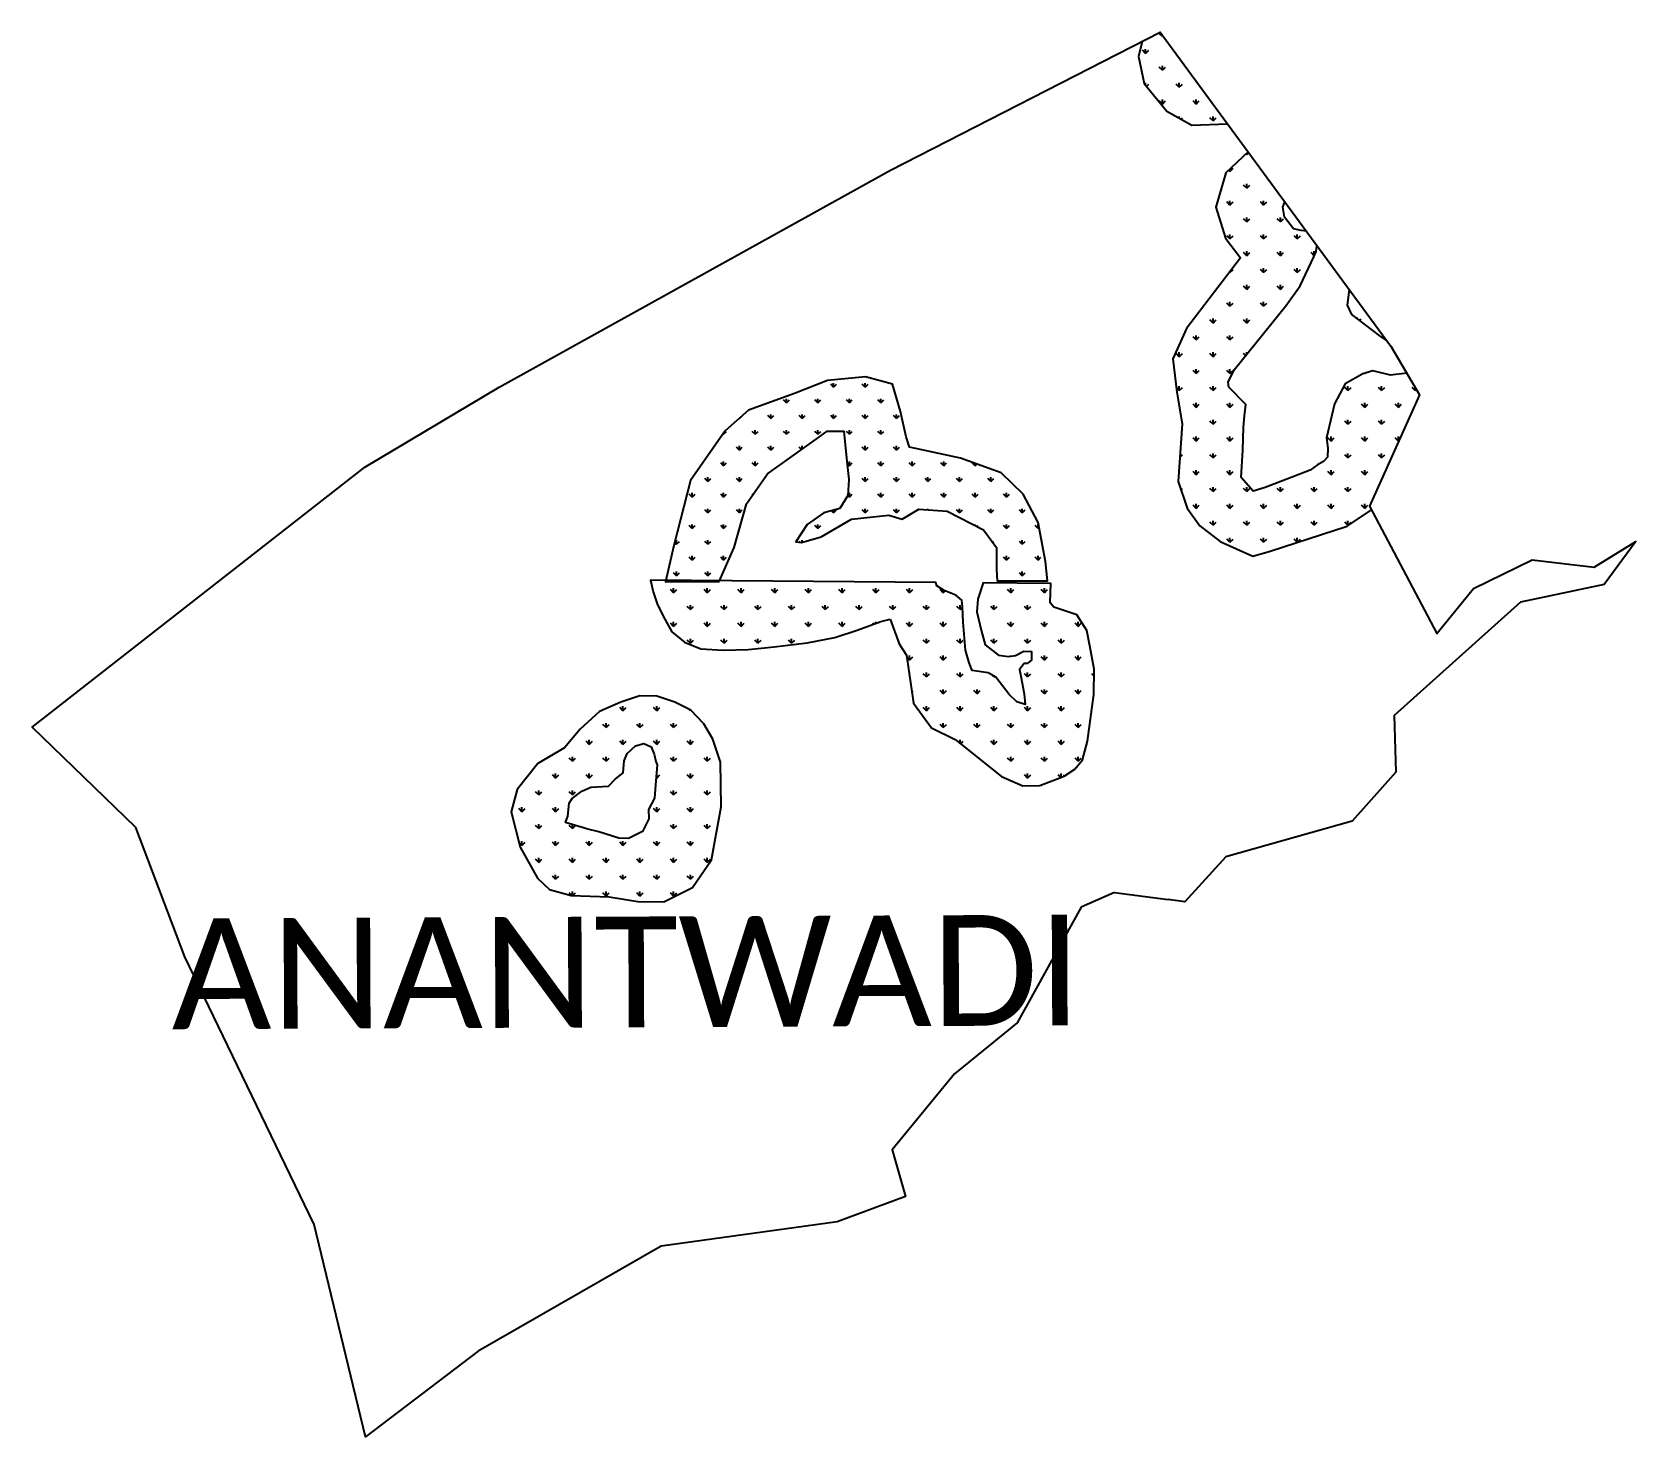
# Model space of a CAD drawing. Header units: metres. Extents: x 324282 to 325581, y 1838093 to 1839231.
import ezdxf

# ---------------------------------------------------------------- set-up
doc = ezdxf.new("R2010")
doc.units = ezdxf.units.M
doc.layers.add('MANGROOVE BUFFER ZONE', color=120, linetype='Continuous')
doc.layers.add('VILLAGE NAME', color=250, linetype='Continuous')
doc.styles.get("Standard").update_dxf_attribs({"font": 'simplex.shx'})

msp = doc.modelspace()

# ---------------------------------------------------------------- hatches: boundary and pattern name
at = {"layer": 'MANGROOVE BUFFER ZONE'}
h = msp.add_hatch(dxfattribs=at)
h.set_pattern_fill('GRASS', color=256, scale=0.76)
h.paths.add_polyline_path([(325297.3, 1839008.9), (325308.9, 1839025), (325319.8, 1839048.5), (325321.8, 1839052.8), (325322.3, 1839057.2), (325322.3, 1839057.9), (325314, 1839069.2), (325309.8, 1839069.9), (325303.4, 1839071.3), (325296.2, 1839080.7), (325294.9, 1839088.7), (325296.5, 1839093), (325266.7, 1839133.6), (325248.8, 1839116.6), (325240.5, 1839088.6), (325248.5, 1839063.7), (325260.6, 1839047.6), (325216.9, 1838990.5), (325205.8, 1838966), (325209.1, 1838938.9), (325213.3, 1838913.1), (325210.2, 1838866.5), (325217.4, 1838845), (325227.6, 1838830.6), (325244.2, 1838817.9), (325270.5, 1838805.9), (325284.6, 1838810), (325346.8, 1838830.4), (325366.6, 1838843.5), (325364.9, 1838846.6), (325405.6, 1838936.8), (325395.3, 1838954.2), (325382, 1838952.6), (325367.7, 1838956.1), (325359.6, 1838953.7), (325345.4, 1838945.5), (325336.8, 1838929.3), (325330.3, 1838902), (325331.2, 1838893.4), (325330.9, 1838886.2), (325327.8, 1838882.8), (325323, 1838880.1), (325316.9, 1838875.8), (325301.6, 1838869.7), (325280.6, 1838861.7), (325270.9, 1838858.6), (325261.1, 1838869.7), (325262.5, 1838891.8), (325263, 1838910.5), (325263.9, 1838919.8), (325265, 1838928.8), (325251, 1838942.9), (325250.5, 1838947), (325255.4, 1838957.1)])
h.paths.add_polyline_path([(325195.5, 1839230.6), (325180.8, 1839223), (325178, 1839210.9), (325182.5, 1839188.9), (325201, 1839166.5), (325221.2, 1839155.1), (325250.1, 1839156.2)])
h.paths.add_polyline_path([(325348.6, 1839022), (325346.9, 1839009.4), (325350.3, 1839001.9), (325373.1, 1838984.4), (325379.1, 1838980.5)], flags=17)
h = msp.add_hatch(dxfattribs=at)
h.set_pattern_fill('GRASS', color=256)
h.paths.add_polyline_path([(325348.6, 1839022), (325346.9, 1839009.4), (325350.3, 1839001.9), (325373.1, 1838984.4), (325379.1, 1838980.5)])
h = msp.add_hatch(dxfattribs=at)
h.set_pattern_fill('GRASS', color=256, scale=18)
h.set_pattern_definition([(90, (0, 0), (-12.72792206, 12.72792206), [3.375, -22.08084413]), (45, (0, 0), (-12.72792206, 12.72792206), [3.375, -14.625]), (135, (0, 0), (-12.72792206, -12.72792206), [3.375, -14.625])])
h.paths.add_polyline_path([(324978.9, 1838945.4), (324956.9, 1838951.4), (324926.2, 1838948.4), (324899.5, 1838937.9), (324862.3, 1838924.4), (324843.4, 1838907.5), (324815.2, 1838867.3), (324801.6, 1838814.6), (324795.1, 1838785.3), (324838.4, 1838785.4), (324850.5, 1838813.1), (324860.6, 1838848.3), (324877.5, 1838872.6), (324916.9, 1838900.9), (324926, 1838907.3), (324939.3, 1838907.3), (324941.6, 1838885.4), (324943.4, 1838868), (324942.5, 1838855.2), (324936.1, 1838844.7), (324923.3, 1838841), (324909.6, 1838831.8), (324900.4, 1838817.7), (324905, 1838817.2), (324921, 1838821.8), (324945.7, 1838836), (324963.1, 1838837.8), (324975.9, 1838839.2), (324986.5, 1838836), (325000.2, 1838844.2), (325023.1, 1838842.4), (325052.4, 1838827.3), (325062.9, 1838813.1), (325062.9, 1838795.2), (325063.6, 1838786), (325104.4, 1838786.1), (325102.6, 1838801.7), (325096.8, 1838833.3), (325084.5, 1838856.3), (325066.7, 1838873.4), (325033.9, 1838885.3), (324992.5, 1838894.4), (324989.8, 1838902.6), (324985.3, 1838923.3)])
h = msp.add_hatch(dxfattribs=at)
h.set_pattern_fill('GRASS', color=256, scale=0.76)
h.paths.add_polyline_path([(325141.7, 1838694.1), (325142.2, 1838714.4), (325138.6, 1838733.5), (325136, 1838745.8), (325128, 1838758.5), (325109.5, 1838764.7), (325106.4, 1838768.1), (325107.1, 1838784), (325052.2, 1838784.4), (325052.2, 1838784.3), (325047.9, 1838771.1), (325047, 1838761), (325050.5, 1838746.2), (325053.7, 1838734.2), (325064.6, 1838725.9), (325072.7, 1838724.8), (325078.3, 1838725.6), (325085.2, 1838729), (325091.3, 1838728.9), (325091.3, 1838721.7), (325087.7, 1838719.1), (325085.5, 1838719), (325081.6, 1838714.1), (325082.8, 1838708.9), (325085.5, 1838694.5), (325086.2, 1838685.8), (325079.5, 1838687.9), (325073.3, 1838694.1), (325062.5, 1838707.9), (325056.2, 1838711.6), (325043.3, 1838713.5), (325040.8, 1838719.7), (325037.8, 1838729.9), (325035.9, 1838752.5), (325035.5, 1838764.9), (325034.8, 1838770.5), (325030, 1838774.4), (325020.6, 1838778.3), (325014.6, 1838782.1), (325013.9, 1838784.7), (324838.7, 1838786.1), (324838.4, 1838785.4), (324795.1, 1838785.3), (324795.3, 1838786.4), (324782.7, 1838786.5), (324785.1, 1838777.1), (324788.4, 1838766.7), (324794.4, 1838754.9), (324800.2, 1838744.8), (324810.4, 1838736.5), (324823.6, 1838731.1), (324841.7, 1838730), (324861.9, 1838730.5), (324882.9, 1838732.5), (324909.7, 1838735.9), (324932.2, 1838740.1), (324950.1, 1838746.2), (324969.2, 1838753.2), (324977, 1838754.9), (324984.1, 1838735.1), (324990, 1838725.7), (324995.7, 1838687), (325010.4, 1838666.9), (325029.4, 1838657.4), (325067, 1838627.6), (325084.4, 1838619.9), (325098.1, 1838620.3), (325117.9, 1838627.9), (325126.5, 1838633.5), (325132.6, 1838641), (325136.7, 1838656.1)])
h.paths.add_polyline_path([(324370.6, 1838362.4), (325160.1, 1838365.8), (325159.2, 1838583.1), (324369.6, 1838579.7)], flags=9)
h = msp.add_hatch(dxfattribs=at)
h.set_pattern_fill('GRASS', color=256, scale=0.76)
h.paths.add_polyline_path([(324840, 1838603), (324839.5, 1838639.1), (324833.2, 1838657.9), (324826.1, 1838670.1), (324815.4, 1838681.2), (324802.6, 1838687.7), (324787.9, 1838692.7), (324774.3, 1838692.9), (324758.8, 1838687.8), (324741.5, 1838680.3), (324726, 1838666), (324713.3, 1838650.9), (324691.5, 1838638.2), (324674.9, 1838617), (324669.9, 1838598.8), (324677.4, 1838570.4), (324691.3, 1838545.1), (324701, 1838536), (324718.5, 1838531.2), (324749.3, 1838530), (324772.5, 1838526.4), (324793.6, 1838526), (324816.7, 1838537.7), (324832.1, 1838560.1)])
h.paths.add_polyline_path([(324781.2, 1838600.9), (324781.4, 1838593.2), (324776.4, 1838582.9), (324765.1, 1838577.2), (324757.1, 1838577.6), (324740.9, 1838582.6), (324732.2, 1838584.9), (324713.9, 1838590.2), (324715.8, 1838595.4), (324716.9, 1838606), (324719.3, 1838609.7), (324727.3, 1838615.7), (324734.4, 1838619), (324748.9, 1838619.8), (324754.1, 1838625.3), (324760.8, 1838630.5), (324761.4, 1838640.3), (324763.9, 1838646.3), (324770.6, 1838652.5), (324777.4, 1838654.2), (324783.5, 1838651.7), (324785.7, 1838645.7), (324787.2, 1838639.7), (324788.2, 1838637), (324786.8, 1838620.4), (324786, 1838610)], flags=16)

# ---------------------------------------------------------------- linework, layer by layer
at = {"color": 3, "flags": 128}
for points in [[(325158.5, 1838533.5), (325131.5, 1838521.8), (325079.7, 1838427.9), (325029.1, 1838386.7), (324978.6, 1838325.1), (324989.3, 1838287.3), (324934, 1838266.7), (324791.5, 1838247.2), (324643.4, 1838162), (324552, 1838092.6), (324510.6, 1838264.7), (324405.9, 1838481.5), (324366, 1838586.2), (324282.1, 1838667.5), (324551.6, 1838878.2), (324660.2, 1838942.9), (324977.1, 1839118.7), (325195.5, 1839230.6), (325382.2, 1838976.2), (325405.6, 1838936.8), (325364.9, 1838846.6), (325419.6, 1838743.5), (325449.1, 1838779.9), (325496.7, 1838803.1), (325546.8, 1838797), (325580.7, 1838817.9), (325554.9, 1838783.2), (325487.3, 1838768.9), (325385, 1838677), (325386.3, 1838631.1), (325351, 1838591.5), (325248.7, 1838562.4), (325215.4, 1838526), (325201.9, 1838527.8)], [(325158.5, 1838533.5), (325201.9, 1838527.8)]]:
    msp.add_lwpolyline(points, dxfattribs=at)
at = {"layer": 'MANGROOVE BUFFER ZONE', "flags": 128}
for points in [[(325180.8, 1839223), (325178, 1839210.9), (325182.5, 1839188.9), (325201, 1839166.5), (325221.2, 1839155.1), (325250.1, 1839156.2)], [(325266.7, 1839133.6), (325248.8, 1839116.6), (325240.5, 1839088.6), (325248.5, 1839063.7), (325260.6, 1839047.6), (325216.9, 1838990.5), (325205.8, 1838966), (325209.1, 1838938.9), (325213.3, 1838913.1), (325210.2, 1838866.5), (325217.4, 1838845), (325227.6, 1838830.6), (325244.2, 1838817.9), (325270.5, 1838805.9), (325284.6, 1838810), (325346.8, 1838830.4), (325366.6, 1838843.5)], [(325314, 1839069.2), (325309.8, 1839069.9), (325303.4, 1839071.3), (325296.2, 1839080.7), (325294.9, 1839088.7), (325296.5, 1839093)], [(325395.3, 1838954.2), (325382, 1838952.6), (325367.7, 1838956.1), (325359.6, 1838953.7), (325345.4, 1838945.5), (325336.8, 1838929.3), (325330.3, 1838902), (325331.2, 1838893.4), (325330.9, 1838886.2), (325327.8, 1838882.8), (325323, 1838880.1), (325316.9, 1838875.8), (325301.6, 1838869.7), (325280.6, 1838861.7), (325270.9, 1838858.6), (325261.1, 1838869.7), (325262.5, 1838891.8), (325263, 1838910.5), (325263.9, 1838919.8), (325265, 1838928.8), (325251, 1838942.9), (325250.5, 1838947), (325255.4, 1838957.1), (325297.3, 1839008.9), (325308.9, 1839025), (325319.8, 1839048.5), (325321.8, 1839052.8), (325322.3, 1839057.2), (325322.3, 1839057.9)], [(325348.6, 1839022), (325346.9, 1839009.4), (325350.3, 1839001.9), (325373.1, 1838984.4), (325379.1, 1838980.5)]]:
    msp.add_lwpolyline(points, dxfattribs=at)
msp.add_lwpolyline([(324916.9, 1838900.9), (324926, 1838907.3), (324939.3, 1838907.3), (324941.6, 1838885.4), (324943.4, 1838868), (324942.5, 1838855.2), (324936.1, 1838844.7), (324923.3, 1838841), (324909.6, 1838831.8), (324900.4, 1838817.7), (324905, 1838817.2), (324921, 1838821.8), (324945.7, 1838836), (324963.1, 1838837.8), (324975.9, 1838839.2), (324986.5, 1838836), (325000.2, 1838844.2), (325023.1, 1838842.4), (325052.4, 1838827.3), (325062.9, 1838813.1), (325062.9, 1838795.2), (325063.6, 1838786), (325104.4, 1838786.1), (325102.6, 1838801.7), (325096.8, 1838833.3), (325084.5, 1838856.3), (325066.7, 1838873.4), (325033.9, 1838885.3), (324992.5, 1838894.4), (324989.8, 1838902.6), (324985.3, 1838923.3), (324978.9, 1838945.4), (324956.9, 1838951.4), (324926.2, 1838948.4), (324899.5, 1838937.9), (324862.3, 1838924.4), (324843.4, 1838907.5), (324815.2, 1838867.3), (324801.6, 1838814.6), (324795.1, 1838785.3), (324838.4, 1838785.4), (324850.5, 1838813.1), (324860.6, 1838848.3), (324877.5, 1838872.6)], close=True, dxfattribs=at)
msp.add_lwpolyline([(324916.9, 1838900.9), (324926, 1838907.3), (324939.3, 1838907.3), (324941.6, 1838885.4), (324943.4, 1838868), (324942.5, 1838855.2), (324936.1, 1838844.7), (324923.3, 1838841), (324909.6, 1838831.8), (324900.4, 1838817.7), (324905, 1838817.2), (324921, 1838821.8), (324945.7, 1838836), (324963.1, 1838837.8), (324975.9, 1838839.2), (324986.5, 1838836), (325000.2, 1838844.2), (325023.1, 1838842.4), (325052.4, 1838827.3), (325062.9, 1838813.1), (325062.9, 1838795.2), (325063.6, 1838786), (325104.4, 1838786.1), (325102.6, 1838801.7), (325096.8, 1838833.3), (325084.5, 1838856.3), (325066.7, 1838873.4), (325033.9, 1838885.3), (324992.5, 1838894.4), (324989.8, 1838902.6), (324985.3, 1838923.3), (324978.9, 1838945.4), (324956.9, 1838951.4), (324926.2, 1838948.4), (324899.5, 1838937.9), (324862.3, 1838924.4), (324843.4, 1838907.5), (324815.2, 1838867.3), (324801.6, 1838814.6), (324795.1, 1838785.3), (324838.4, 1838785.4), (324850.5, 1838813.1), (324860.6, 1838848.3), (324877.5, 1838872.6)], close=True, dxfattribs=at)
at = {"layer": 'MANGROOVE BUFFER ZONE'}
for points in [[(324977, 1838754.9), (324984.1, 1838735.1), (324990, 1838725.7), (324995.7, 1838687), (325010.4, 1838666.9), (325029.4, 1838657.4), (325067, 1838627.6), (325084.4, 1838619.9), (325098.1, 1838620.3), (325117.9, 1838627.9), (325126.5, 1838633.5), (325132.6, 1838641), (325136.7, 1838656.1), (325141.7, 1838694.1), (325142.2, 1838714.4), (325138.6, 1838733.5), (325136, 1838745.8), (325128, 1838758.5), (325109.5, 1838764.7), (325106.4, 1838768.1), (325107.1, 1838784), (325052.2, 1838784.4), (325052.2, 1838784.3), (325047.9, 1838771.1), (325047, 1838761), (325050.5, 1838746.2), (325053.7, 1838734.2), (325064.6, 1838725.9), (325072.7, 1838724.8), (325078.3, 1838725.6), (325085.2, 1838729), (325091.3, 1838728.9), (325091.3, 1838721.7), (325087.7, 1838719.1), (325085.5, 1838719), (325081.6, 1838714.1), (325082.8, 1838708.9), (325085.5, 1838694.5), (325086.2, 1838685.8), (325079.5, 1838687.9), (325073.3, 1838694.1), (325062.5, 1838707.9), (325056.2, 1838711.6), (325043.3, 1838713.5), (325040.8, 1838719.7), (325037.8, 1838729.9), (325035.9, 1838752.5), (325035.5, 1838764.9), (325034.8, 1838770.5), (325030, 1838774.4), (325020.6, 1838778.3), (325014.6, 1838782.1), (325013.9, 1838784.7), (324782.7, 1838786.5), (324785.1, 1838777.1), (324788.4, 1838766.7), (324794.4, 1838754.9), (324800.2, 1838744.8), (324810.4, 1838736.5), (324823.6, 1838731.1), (324841.7, 1838730), (324861.9, 1838730.5), (324882.9, 1838732.5), (324909.7, 1838735.9), (324932.2, 1838740.1), (324950.1, 1838746.2), (324969.2, 1838753.2)], [(324833.2, 1838657.9), (324826.1, 1838670.1), (324815.4, 1838681.2), (324802.6, 1838687.7), (324787.9, 1838692.7), (324774.3, 1838692.9), (324758.8, 1838687.8), (324741.5, 1838680.3), (324726, 1838666), (324713.3, 1838650.9), (324691.5, 1838638.2), (324674.9, 1838617), (324669.9, 1838598.8), (324677.4, 1838570.4), (324691.3, 1838545.1), (324701, 1838536), (324718.5, 1838531.2), (324749.3, 1838530), (324772.5, 1838526.4), (324793.6, 1838526), (324816.7, 1838537.7), (324832.1, 1838560.1), (324840, 1838603), (324839.5, 1838639.1)], [(324788.2, 1838637), (324786.8, 1838620.4), (324786, 1838610), (324781.2, 1838600.9), (324781.4, 1838593.2), (324776.4, 1838582.9), (324765.1, 1838577.2), (324757.1, 1838577.6), (324740.9, 1838582.6), (324732.2, 1838584.9), (324713.9, 1838590.2), (324715.8, 1838595.4), (324716.9, 1838606), (324719.3, 1838609.7), (324727.3, 1838615.7), (324734.4, 1838619), (324748.9, 1838619.8), (324754.1, 1838625.3), (324760.8, 1838630.5), (324761.4, 1838640.3), (324763.9, 1838646.3), (324770.6, 1838652.5), (324777.4, 1838654.2), (324783.5, 1838651.7), (324785.7, 1838645.7), (324787.2, 1838639.7)]]:
    msp.add_lwpolyline(points, close=True, dxfattribs=at)

# ---------------------------------------------------------------- texts
at = {"layer": 'VILLAGE NAME', "insert": (324394.8, 1838512.5), "char_height": 89.681, "attachment_point": 1, "rotation": 0.2435}
msp.add_mtext_dynamic_manual_height_columns('{\\fCalibri|b0|i0|c0|p34;ANANTWADI}', width=921.212, gutter_width=448.4, heights=[0], dxfattribs=at)

doc.saveas('drawing.dxf')
